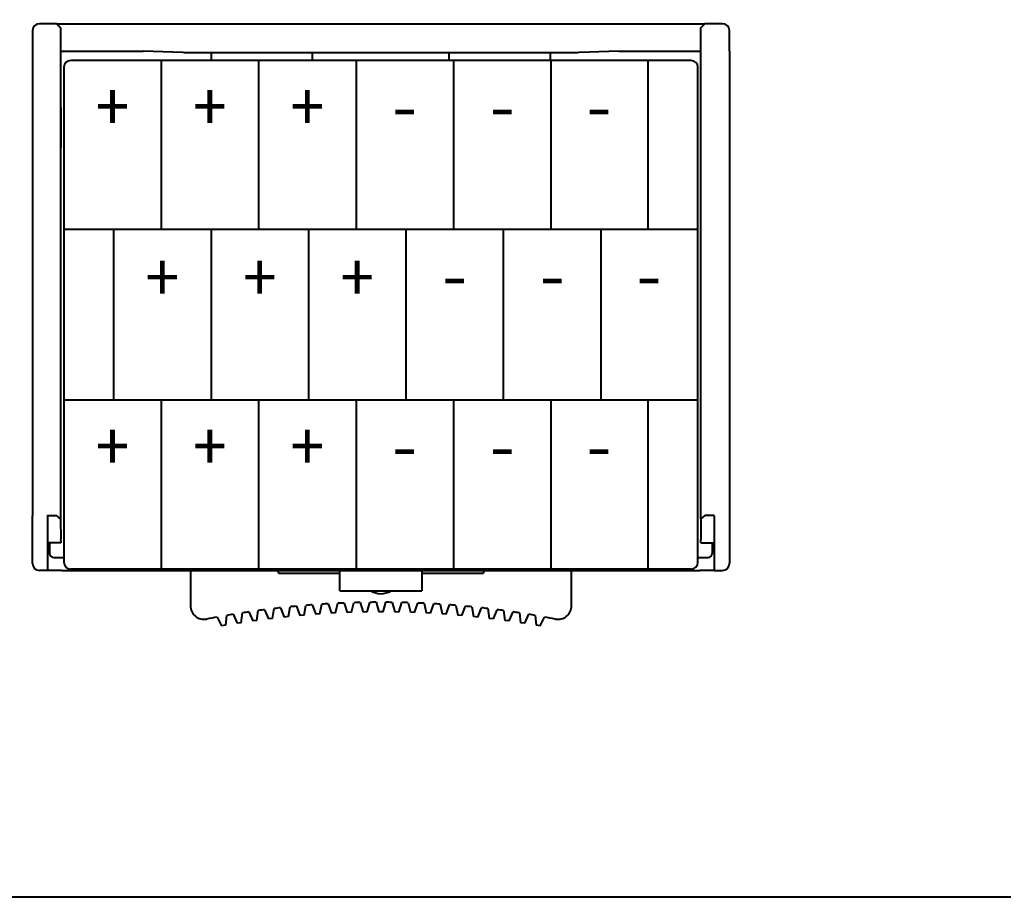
# Model space of a CAD drawing. Header units: millimetres. Extents: x 1618 to 2314, y 422 to 652.
# Drawn here: x 1657.2 to 1729.2, y 459.5 to 523.7 of the extents above; entities that cross this region are included whole.
import ezdxf
from ezdxf.enums import TextEntityAlignment as Align

# ---------------------------------------------------------------- set-up
doc = ezdxf.new("R2010")
doc.units = ezdxf.units.MM

msp = doc.modelspace()

# ---------------------------------------------------------------- linework, layer by layer
for p, q in [((1658.133, 522.908), (1658.133, 521.408)), ((1659.889, 523.408), (1658.633, 523.408)), ((1659.889, 523.408), (1707.344, 523.408)), ((1708.633, 523.408), (1707.344, 523.408)), ((1709.133, 521.408), (1709.133, 522.908)), ((1658.133, 521.408), (1658.133, 487.408)), ((1660.183, 521.408), (1660.183, 487.175)), ((1660.233, 521.403), (1666.233, 521.403)), ((1669.129, 521.317), (1666.233, 521.403)), ((1670.122, 521.314), (1671.233, 521.314)), ((1671.233, 520.721), (1671.233, 521.314)), ((1671.233, 521.314), (1678.633, 521.314)), ((1678.633, 520.721), (1678.633, 521.314)), ((1678.633, 521.314), (1688.633, 521.314)), ((1688.633, 520.721), (1688.633, 521.314)), ((1688.633, 521.314), (1696.033, 521.314)), ((1696.033, 520.721), (1696.033, 521.314)), ((1696.033, 521.314), (1697.144, 521.314)), ((1701.033, 521.403), (1698.137, 521.317)), ((1707.05, 487.175), (1707.05, 521.408)), ((1709.133, 521.408), (1709.133, 487.408)), ((1706.333, 520.721), (1660.933, 520.721)), ((1667.548, 520.721), (1667.548, 508.365)), ((1674.678, 520.721), (1674.678, 508.365)), ((1681.808, 520.721), (1681.808, 508.365)), ((1688.938, 520.721), (1688.938, 508.365)), ((1696.068, 520.721), (1696.068, 508.365)), ((1703.163, 520.721), (1703.163, 508.365)), ((1660.433, 520.221), (1660.433, 487.508)), ((1706.833, 487.508), (1706.833, 520.221)), ((1660.193, 517.283), (1660.193, 514.342)), ((1706.833, 508.365), (1660.433, 508.365)), ((1664.068, 508.365), (1664.068, 495.865)), ((1671.198, 508.365), (1671.198, 495.865)), ((1678.328, 508.365), (1678.328, 495.865)), ((1685.458, 508.365), (1685.458, 495.865)), ((1692.588, 508.365), (1692.588, 495.865)), ((1699.718, 508.365), (1699.718, 495.865)), ((1706.833, 495.865), (1660.433, 495.865)), ((1667.548, 495.865), (1667.548, 483.508)), ((1674.678, 495.865), (1674.678, 483.508)), ((1681.808, 495.865), (1681.808, 483.508)), ((1688.938, 495.865), (1688.938, 483.508)), ((1696.068, 495.865), (1696.068, 483.508)), ((1703.163, 495.865), (1703.163, 483.508)), ((1659.233, 487.408), (1659.233, 487.426)), ((1659.233, 487.426), (1659.883, 487.426)), ((1660.183, 487.175), (1659.883, 487.426)), ((1660.433, 487.508), (1660.433, 484.008)), ((1706.833, 484.008), (1706.833, 487.508)), ((1707.35, 487.426), (1707.05, 487.175)), ((1708.033, 487.426), (1707.35, 487.426)), ((1708.033, 487.408), (1708.033, 487.426)), ((1658.133, 483.908), (1658.133, 487.408)), ((1659.233, 487.408), (1659.233, 483.408)), ((1660.183, 487.175), (1660.19, 485.668)), ((1707.05, 487.175), (1707.044, 485.668)), ((1708.033, 487.408), (1708.033, 483.408)), ((1709.133, 487.408), (1709.133, 483.908)), ((1660.192, 485.434), (1659.233, 485.434)), ((1659.383, 485.434), (1659.383, 485.108)), ((1660.192, 485.434), (1660.196, 485.434)), ((1707.042, 485.434), (1707.037, 485.434)), ((1707.042, 485.434), (1708.033, 485.434)), ((1707.883, 485.434), (1707.883, 485.108)), ((1659.383, 485.108), (1659.383, 484.658)), ((1707.883, 485.108), (1707.883, 484.658)), ((1659.683, 484.358), (1660.433, 484.358)), ((1706.833, 484.358), (1707.583, 484.358)), ((1659.233, 483.408), (1658.633, 483.408)), ((1660.204, 483.408), (1659.233, 483.408)), ((1660.283, 483.408), (1660.204, 483.408)), ((1660.283, 483.408), (1666.35, 483.408)), ((1706.333, 483.508), (1660.933, 483.508)), ((1666.35, 483.408), (1674.866, 483.408)), ((1669.683, 483.408), (1669.683, 480.833)), ((1674.866, 483.408), (1682.666, 483.408)), ((1676.133, 483.208), (1676.133, 483.408)), ((1676.133, 483.208), (1680.633, 483.208)), ((1680.633, 481.908), (1680.633, 483.408)), ((1682.666, 483.408), (1689.966, 483.408)), ((1686.633, 483.408), (1686.633, 481.908)), ((1686.633, 483.208), (1691.133, 483.208)), ((1689.966, 483.408), (1696.05, 483.408)), ((1691.133, 483.408), (1691.133, 483.208)), ((1696.05, 483.508), (1696.05, 483.408)), ((1696.05, 483.408), (1696.079, 483.408)), ((1696.079, 483.408), (1697.237, 483.408)), ((1697.237, 483.408), (1697.266, 483.408)), ((1697.266, 483.408), (1697.266, 483.508)), ((1697.266, 483.408), (1703.35, 483.408)), ((1697.583, 480.833), (1697.583, 483.408)), ((1703.35, 483.508), (1703.35, 483.408)), ((1703.35, 483.408), (1703.379, 483.408)), ((1703.379, 483.408), (1706.967, 483.408)), ((1707.029, 483.408), (1706.967, 483.408)), ((1708.033, 483.408), (1707.029, 483.408)), ((1708.033, 483.408), (1708.633, 483.408)), ((1680.633, 481.908), (1686.633, 481.908)), ((1679.16, 480.227), (1679.31, 480.938)), ((1679.775, 480.967), (1680.012, 480.279)), ((1680.315, 480.295), (1680.478, 481.003)), ((1680.943, 481.024), (1681.167, 480.332)), ((1681.471, 480.343), (1681.646, 481.048)), ((1682.112, 481.061), (1682.324, 480.365)), ((1682.628, 480.37), (1682.816, 481.073)), ((1683.281, 481.077), (1683.481, 480.378)), ((1683.785, 480.378), (1683.985, 481.077)), ((1684.451, 481.073), (1684.638, 480.37)), ((1684.942, 480.365), (1685.154, 481.061)), ((1685.62, 481.048), (1685.795, 480.343)), ((1686.099, 480.332), (1686.323, 481.024)), ((1686.788, 481.003), (1686.951, 480.295)), ((1687.255, 480.279), (1687.491, 480.967)), ((1687.956, 480.938), (1688.106, 480.227)), ((1673.412, 479.585), (1673.5, 480.307)), ((1673.96, 480.376), (1674.255, 479.711)), ((1674.557, 479.754), (1674.657, 480.474)), ((1675.119, 480.535), (1675.402, 479.865)), ((1675.704, 479.902), (1675.817, 480.62)), ((1676.28, 480.673), (1676.552, 479.999)), ((1676.854, 480.031), (1676.98, 480.747)), ((1677.443, 480.791), (1677.703, 480.112)), ((1678.006, 480.139), (1678.144, 480.853)), ((1678.609, 480.889), (1678.857, 480.206)), ((1679.16, 480.227), (1678.857, 480.206)), ((1680.315, 480.295), (1680.012, 480.279)), ((1681.471, 480.343), (1681.167, 480.332)), ((1682.628, 480.37), (1682.324, 480.365)), ((1683.785, 480.378), (1683.481, 480.378)), ((1684.942, 480.365), (1684.638, 480.37)), ((1686.099, 480.332), (1685.795, 480.343)), ((1687.255, 480.279), (1686.951, 480.295)), ((1688.41, 480.206), (1688.106, 480.227)), ((1688.41, 480.206), (1688.658, 480.889)), ((1689.122, 480.853), (1689.26, 480.139)), ((1689.563, 480.112), (1689.823, 480.791)), ((1690.287, 480.747), (1690.412, 480.031)), ((1690.715, 479.999), (1690.986, 480.673)), ((1691.449, 480.62), (1691.562, 479.902)), ((1691.864, 479.865), (1692.147, 480.535)), ((1692.609, 480.474), (1692.71, 479.754)), ((1693.011, 479.711), (1693.306, 480.376)), ((1693.767, 480.307), (1693.855, 479.585)), ((1671.653, 479.998), (1671.971, 479.344)), ((1672.27, 479.397), (1672.345, 480.12)), ((1672.805, 480.197), (1673.111, 479.538)), ((1673.412, 479.585), (1673.111, 479.538)), ((1674.557, 479.754), (1674.255, 479.711)), ((1675.704, 479.902), (1675.402, 479.865)), ((1676.854, 480.031), (1676.552, 479.999)), ((1678.006, 480.139), (1677.703, 480.112)), ((1689.563, 480.112), (1689.26, 480.139)), ((1690.715, 479.999), (1690.412, 480.031)), ((1691.864, 479.865), (1691.562, 479.902)), ((1693.011, 479.711), (1692.71, 479.754)), ((1694.155, 479.538), (1693.855, 479.585)), ((1694.155, 479.538), (1694.462, 480.197)), ((1694.921, 480.12), (1694.996, 479.397)), ((1695.296, 479.344), (1695.614, 479.998)), ((1672.27, 479.397), (1671.971, 479.344)), ((1695.296, 479.344), (1694.996, 479.397))]:
    msp.add_line(p, q)
at = {"color": 4}
msp.add_lwpolyline([(1625.271, 623.734), (1822.142, 623.734), (1822.142, 459.491), (1625.271, 459.491)], close=True, dxfattribs=at)
for centre, radius, start, end in [((1658.633, 522.908), 0.5, 90, 180), ((1708.633, 522.908), 0.5, 0, 90), ((1660.933, 520.221), 0.5, 90, 180), ((1706.333, 520.221), 0.5, 0, 90), ((1659.683, 484.658), 0.3, 180, 270), ((1707.583, 484.658), 0.3, 270, 0), ((1658.633, 483.908), 0.5, 180, 270), ((1660.933, 484.008), 0.5, 180, 270), ((1706.333, 484.008), 0.5, 270, 0), ((1708.633, 483.908), 0.5, 270, 0), ((1683.633, 483.208), 1.5, 240.07501, 299.92499), ((1683.633, 414.078), 67, 93.30079, 93.69921), ((1683.633, 414.078), 67, 92.30079, 92.69921), ((1683.633, 414.078), 67, 91.30079, 91.69921), ((1683.633, 414.078), 67, 90.30079, 90.69921), ((1683.633, 414.078), 67, 89.30079, 89.69921), ((1683.633, 414.078), 67, 88.30079, 88.69921), ((1683.633, 414.078), 67, 87.30079, 87.69921), ((1683.633, 414.078), 67, 86.30079, 86.69921), ((1670.683, 480.833), 1, 180, 280.97853), ((1683.633, 414.078), 67, 98.30079, 98.69921), ((1683.633, 414.078), 67, 97.30079, 97.69921), ((1683.633, 414.078), 67, 96.30079, 96.69921), ((1683.633, 414.078), 67, 95.30079, 95.69921), ((1683.633, 414.078), 67, 94.30079, 94.69921), ((1683.633, 414.078), 67, 85.30079, 85.69921), ((1683.633, 414.078), 67, 84.30079, 84.69921), ((1683.633, 414.078), 67, 83.30079, 83.69921), ((1683.633, 414.078), 67, 82.30079, 82.69921), ((1683.633, 414.078), 67, 81.30079, 81.69921), ((1696.583, 480.833), 1, 259.02147, 0), ((1683.633, 414.078), 67, 100.30079, 100.97853), ((1683.633, 414.078), 67, 99.30079, 99.69921), ((1683.633, 414.078), 67, 80.30079, 80.69921), ((1683.633, 414.078), 67, 79.02147, 79.69921)]:
    msp.add_arc(centre, radius, start, end)
for centre, major_axis, ratio, start_param, end_param in [((1670.122, 521.318), (1, 0), 0.003491, 3.259158, 4.712389), ((1697.144, 521.318), (1, 0), 0.003491, 4.712389, 6.16562), ((1660.192, 486.434), (0, 1), 0.003491, 2.443461, 3.141593), ((1707.042, 486.434), (0, 1), 0.003491, 3.141593, 3.839724), ((1696.079, 485.408), (0, 2), 0.006109, 3.141593, 3.459164), ((1697.237, 485.408), (0, 2), 0.006109, 2.824022, 3.141593), ((1703.379, 485.408), (0, 2), 0.006109, 3.141593, 3.459164)]:
    msp.add_ellipse(centre, major_axis=major_axis, ratio=ratio, start_param=start_param, end_param=end_param)
for points, degree in [([(1660.189, 523.109), (1660.039, 523.259), (1659.89, 523.408)], 2), ([(1660.189, 523.108), (1660.187, 523.126), (1660.183, 522.09), (1660.183, 521.408)], 2), ([(1707.344, 523.408), (1707.044, 523.109)], 1), ([(1707.05, 521.408), (1707.05, 522.089), (1707.047, 523.126), (1707.044, 523.108)], 2), ([(1701.033, 521.403), (1706.044, 521.403)], 1), ([(1706.044, 521.403), (1707.05, 521.403)], 1)]:
    msp.add_open_spline(points, degree=degree)

# ---------------------------------------------------------------- texts
at = {"color": 7}
for s, p in [('+', (1663.983, 517.356)), ('+', (1671.113, 517.356)), ('+', (1678.243, 517.356)), ('-', (1685.373, 517.356)), ('-', (1692.518, 517.356)), ('-', (1699.598, 517.356)), ('+', (1667.633, 504.856)), ('+', (1674.763, 504.856)), ('+', (1681.893, 504.856)), ('-', (1689.023, 504.999)), ('-', (1696.168, 504.999)), ('-', (1703.248, 504.999)), ('+', (1663.983, 492.499)), ('+', (1671.113, 492.499)), ('+', (1678.243, 492.499)), ('-', (1685.373, 492.499)), ('-', (1692.518, 492.499)), ('-', (1699.598, 492.499))]:
    msp.add_text(s, height=3.5, dxfattribs=at).set_placement(p, align=Align.MIDDLE_CENTER)

doc.saveas('drawing.dxf')
